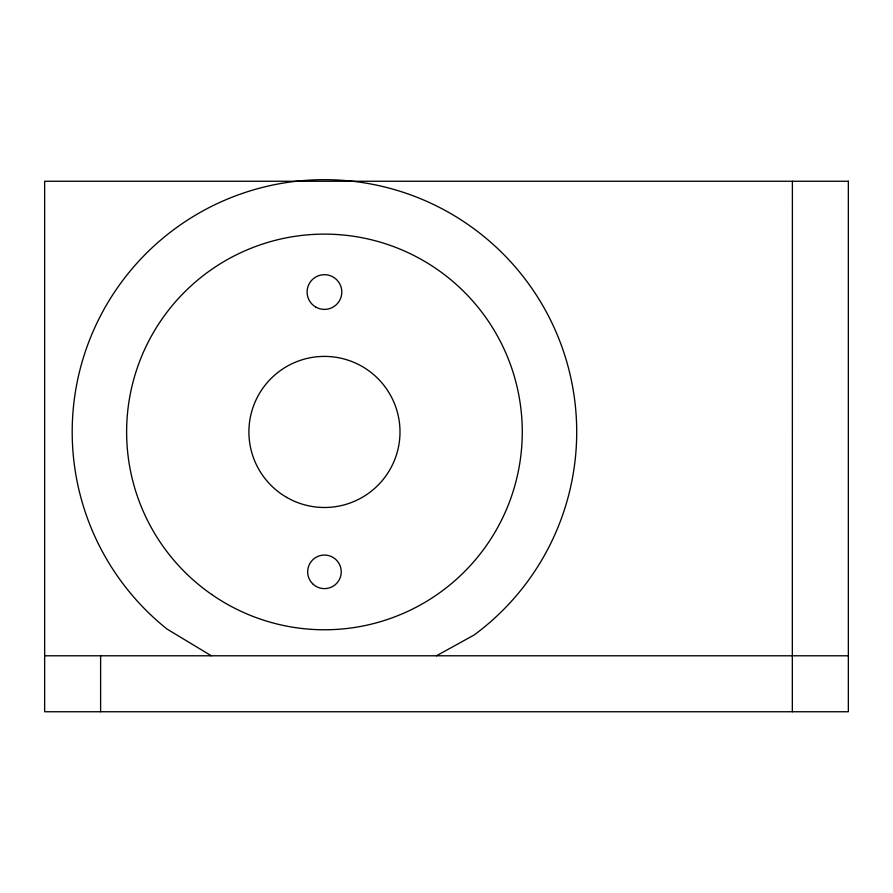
<?xml version="1.0" encoding="UTF-8"?>
<svg xmlns="http://www.w3.org/2000/svg" width="893" height="893" viewBox="0 0 893 893"><rect width="100%" height="100%" fill="white"/><g stroke="black" fill="none" stroke-linecap="round" stroke-linejoin="round"><path stroke-width="1.34" d="M436.465 655.786L474.138 634.99A252.261 252.261 0 0 0 513.676 265.132A252.261 252.261 0 0 0 141.775 257.977A252.261 252.261 0 0 0 167.069 629.085L211.328 655.786M44.65 655.786L848.35 655.786M792.392 181.257L792.325 711.743M100.608 655.786L100.608 711.743M848.35 181.257L44.65 181.257L44.65 711.743L848.35 711.743L848.35 181.257M315.776 307.069A17.358 17.358 0 0 0 341.807 292.044A17.358 17.358 0 0 0 315.776 277.009A17.358 17.358 0 0 0 315.776 307.069M312.583 583.709A16.788 16.788 0 0 0 340.668 576.186A16.788 16.788 0 0 0 320.107 555.625A16.788 16.788 0 0 0 312.583 583.709M286.675 497.368A75.548 75.548 0 0 0 399.997 431.944A75.548 75.548 0 0 0 286.675 366.521A75.548 75.548 0 0 0 286.675 497.368M211.663 594.47A197.822 197.822 0 0 0 521.59 448.353A197.822 197.822 0 0 0 240.094 253.009A197.822 197.822 0 0 0 211.663 594.47"/></g></svg>
